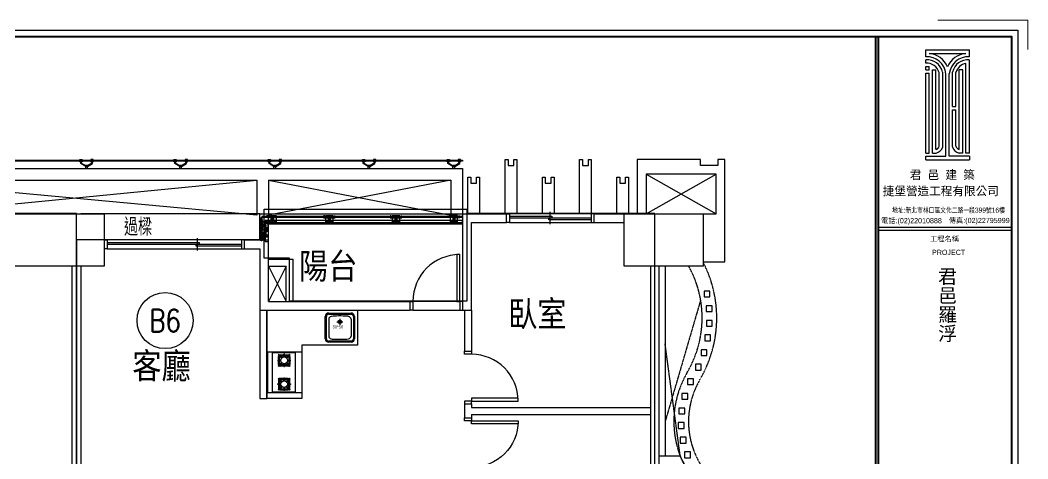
# Model space of a CAD drawing. Header units: millimetres. Extents: x 4964 to 9164, y 1049 to 3992.
# Drawn here: x 7440 to 9164, y 3242 to 3992 of the extents above; entities that cross this region are included whole.
import ezdxf
from ezdxf.enums import TextEntityAlignment as Align

# ---------------------------------------------------------------- set-up
doc = ezdxf.new("R2010")
doc.units = ezdxf.units.MM
doc.linetypes.add('HIDDEN2', pattern=[0.1875, 0.125, -0.0625])
for name, color, linetype in [('108.06.04', 1, 'Continuous'), ('4', 4, 'Continuous'), ('COL', 1, 'Continuous'), ('DIM', 6, 'Continuous'), ('FURN', 4, 'Continuous'), ('OPEN', 4, 'Continuous'), ('SYM', 3, 'Continuous'), ('TEXT-空間', 3, 'Continuous'), ('WALL', 2, 'Continuous'), ('WALL2', 10, 'Continuous'), ('加打', 9, 'Continuous'), ('投影線', 4, 'Continuous')]:
    doc.layers.add(name, color=color, linetype=linetype)
for name, color, linetype, lineweight in [('A01', 1, 'Continuous', 40), ('A03', 3, 'Continuous', 25), ('A04', 4, 'Continuous', 20), ('A07', 9, 'Continuous', 13), ('A09', 161, 'Continuous', 5)]:
    doc.layers.add(name, color=color, linetype=linetype, lineweight=lineweight)
doc.layers.add('AREA', color=3, linetype='Continuous', plot=False)
doc.layers.get('DIM').off()
doc.styles.add('AEH', font='romans.shx', dxfattribs={"bigfont": 'chineset.shx'})
doc.styles.add('C1', font='simplex', dxfattribs={"bigfont": 'CHINESET'})
doc.styles.add('CHINA', font='simplex', dxfattribs={"bigfont": 'chineset.shx'})
doc.styles.get("Standard").update_dxf_attribs({"font": 'arial.ttf'})
doc.styles.add('型式3', font='@PMingLiU.ttf')
doc.styles.add('型式4', font='PMingLiU.ttf')

# ---------------------------------------------------------------- blocks, each defined once
blk = doc.blocks.new('A$C7D185E68')
at = {"layer": '4'}
for p, q in [((2353.5, 1684.5), (2353.5, 1691.4)), ((2353.5, 1691.4), (2397.1, 1691.4)), ((2357, 1687.9), (2393.6, 1687.9)), ((2397.1, 1684.5), (2397.1, 1691.4)), ((2353.5, 1678.1), (2353.5, 1681.6)), ((2353.5, 1671.4), (2353.5, 1674.9)), ((2353.5, 1674.9), (2357, 1674.9)), ((2357, 1671.4), (2357, 1674.9)), ((2393.6, 1588.2), (2393.6, 1677.9)), ((2397.1, 1588.2), (2397.1, 1681.6)), ((2353.5, 1671.4), (2357, 1671.4)), ((2353.5, 1588.2), (2353.5, 1668.2)), ((2353.5, 1668.2), (2357, 1668.2)), ((2357, 1588.2), (2357, 1668.2)), ((2360.2, 1588.2), (2360.2, 1671.4)), ((2360.2, 1671.4), (2363.7, 1671.4)), ((2363.7, 1591.8), (2363.7, 1671.4)), ((2366.9, 1595), (2366.9, 1668.8)), ((2370.4, 1594.5), (2370.4, 1669.2)), ((2373.5, 1585), (2373.5, 1667.5)), ((2377, 1585), (2377, 1667.5)), ((2380.2, 1634.8), (2380.2, 1669.2)), ((2383.7, 1634.8), (2383.7, 1668.8)), ((2386.9, 1591.8), (2386.9, 1671.4)), ((2390.4, 1671.4), (2386.9, 1671.4)), ((2390.4, 1588.2), (2390.4, 1671.4)), ((2380.2, 1634.8), (2383.7, 1634.8)), ((2380.2, 1594.5), (2380.2, 1631.6)), ((2380.2, 1631.6), (2383.7, 1631.6)), ((2383.7, 1595), (2383.7, 1631.6)), ((2353.5, 1588.2), (2357, 1588.2)), ((2353.5, 1581.5), (2353.5, 1585)), ((2353.5, 1585), (2373.5, 1585)), ((2360.2, 1588.2), (2363.7, 1588.2)), ((2397.1, 1585), (2377, 1585)), ((2390.4, 1588.2), (2386.9, 1588.2)), ((2397.1, 1588.2), (2393.6, 1588.2)), ((2397.1, 1585), (2397.1, 1581.5)), ((2353.5, 1581.5), (2397.1, 1581.5))]:
    blk.add_line(p, q, dxfattribs=at)
for centre, radius, start, end in [((2354.7, 1665.6), 18.9, 5.6565, 93.7342), ((2354.7, 1665.6), 22.4, 23.3952, 84.1887), ((2395.8, 1665.6), 22.4, 95.8113, 156.6048), ((2395.8, 1665.6), 18.9, 86.2658, 174.3435), ((2354.7, 1665.6), 16, 12.9853, 94.402), ((2354.7, 1665.6), 12.5, 14.6945, 95.6339), ((2395.8, 1665.6), 16, 85.598, 167.0147), ((2395.8, 1665.6), 12.5, 100.4209, 165.3055), ((2362, 1596.6), 5.15, 289.4687, 341.9493), ((2362, 1596.6), 8.64, 281.448, 346.0939), ((2388.6, 1596.6), 8.64, 193.9061, 258.552), ((2388.6, 1596.6), 5.15, 198.0507, 250.5313)]:
    blk.add_arc(centre, radius, start, end, dxfattribs=at)
at = {"layer": 'A01'}
for p, q in [((2303, 1704.9), (2303, 16.2)), ((2306, 1704.9), (2306, 16.2))]:
    blk.add_line(p, q, dxfattribs=at)
blk.add_lwpolyline([(16.2, 1704.9), (2439.4, 1704.9), (2439.4, 16.2), (16.2, 16.2)], close=True, dxfattribs=at)
at = {"layer": 'A03'}
for p, q in [((2306, 1514), (2439.5, 1514)), ((2306, 1511), (2439.5, 1511))]:
    blk.add_line(p, q, dxfattribs=at)
blk.add_lwpolyline([(10.1, 1711.1), (2445.5, 1711.1), (2445.5, 10.1), (10.1, 10.1)], close=True, dxfattribs=at)
at = {"layer": 'A09'}
for q in [(2365.4, 1721.2), (2455.6, 1691.9)]:
    blk.add_line((2455.6, 1721.2), q, dxfattribs=at)
at = {"layer": 'A03', "style": '型式3'}
blk.add_text('君邑羅浮', height=13.94, rotation=270, dxfattribs=at).set_placement((2368.1, 1474.4))
at = {"layer": 'A04', "style": '型式4'}
for s, height, p in [('君  邑  建  築', 8.52, (2337.5, 1562.1)), ('捷堡營造工程有限公司', 8.52, (2310.4, 1545.9)), ('電話:(02)22010888', 5.167, (2308.7, 1518)), ('傳真:(02)22795999', 5.167, (2376.5, 1518.2)), ('工程名稱', 5.17, (2357.8, 1499.8)), ('PROJECT', 5.17, (2359.7, 1486.3))]:
    blk.add_text(s, height=height, dxfattribs=at).set_placement(p)
at = {"layer": 'A04', "style": '型式4', "width": 0.8}
blk.add_text('地址:新北市林口區文化二路一段399號16樓', height=5.167, dxfattribs=at).set_placement((2319.8, 1528.5))
blk = doc.blocks.new('$PDS001515O06Y00DW0000DW10')
at = {"color": 0, "linetype": 'Continuous'}
for p, q in [((40, 87.5), (35, 87.5)), ((35, 87.5), (35, 7.5)), ((40, 7.5), (40, 87.5)), ((-45, 7.5), (-40, 7.5)), ((-40, 7.5), (-40, -7.5)), ((40, 7.5), (-40, 7.5)), ((35, 7.5), (40, 7.5)), ((45, 7.5), (40, 7.5)), ((40, 7.5), (40, -7.5)), ((-40, -7.5), (-45, -7.5)), ((-40, -7.5), (40, -7.5)), ((40, -7.5), (45, -7.5))]:
    blk.add_line(p, q, dxfattribs=at)
blk.add_arc((40, 7.5), 80, 90, 180, dxfattribs=at)
blk = doc.blocks.new('A$C7C18738F')
at = {"layer": 'FURN'}
for p, q in [((0, 6), (0, 44)), ((2, 6), (2, 44)), ((6, 50), (44, 50)), ((6, 48), (44, 48)), ((6, 39.4), (6, 10.6)), ((20, 35), (30, 35)), ((25, 40), (25, 30)), ((44, 39.4), (44, 10.6)), ((48, 44), (48, 6)), ((50, 44), (50, 6)), ((44, 2), (6, 2)), ((44, 0), (6, 0))]:
    blk.add_line(p, q, dxfattribs=at)
for radius in [3, 2]:
    blk.add_circle((25, 35), radius, dxfattribs=at)
for centre, radius, start, end in [((6, 44), 6, 90, 180), ((6, 44), 4, 90, 180), ((11, 39.4), 5, 98.9397, 180), ((39, 39.4), 5, 0, 81.0664), ((44, 44), 6, 0, 90), ((44, 44), 4, 0, 90), ((6, 6), 6, 180, 270), ((6, 6), 4, 180, 270), ((11, 10.6), 5, 180, 261.0642), ((39, 10.6), 5, 278.9355, 0), ((44, 6), 6, 270, 0), ((44, 6), 4, 270, 0)]:
    blk.add_arc(centre, radius, start, end, dxfattribs=at)
for points, knots in [([(39.8, 44.3), (39.3, 44.4), (38.7, 44.4), (33, 44.9), (27.7, 45.1), (18.3, 44.9), (14.2, 44.7), (10.2, 44.3)], [4.4702396, 4.4702396, 4.4702396, 4.4702396, 4.4963991, 4.4963991, 4.7541007, 4.7541007, 4.9545487, 4.9545487, 4.9545487, 4.9545487]), ([(10.2, 5.7), (11.1, 5.6), (12.1, 5.5), (17.6, 5.1), (22.2, 5), (31.2, 5.1), (35.6, 5.3), (39.8, 5.7)], [1.3285744, 1.3285744, 1.3285744, 1.3285744, 1.3749132, 1.3749132, 1.6016432, 1.6016432, 1.8129453, 1.8129453, 1.8129453, 1.8129453])]:
    blk.add_open_spline(points, degree=3, knots=knots, dxfattribs=at)
blk.add_text('50*50', height=5, dxfattribs=at).set_placement((12.5, 23.8))
blk = doc.blocks.new('A$C27D414F7')
at = {"layer": 'FURN'}
for p, q in [((0, 60), (70.2, 60)), ((0, 58.1), (70.2, 58.1)), ((1.2, 50.6), (69, 50.6)), ((1.2, 11.4), (1.2, 50.6)), ((4.5, 39.7), (5.4, 40.7)), ((9.9, 34.6), (4.5, 39.7)), ((5, 37.2), (5, 23.6)), ((10.6, 35.3), (5.4, 40.7)), ((6.8, 37.3), (6.8, 23.6)), ((21.5, 38.3), (7.8, 38.3)), ((21.6, 40.2), (7.9, 40.2)), ((9.9, 34.6), (10.6, 35.3)), ((14.1, 41.1), (15.4, 41.1)), ((14.3, 36.8), (14.1, 41.1)), ((14.3, 36.8), (15.3, 36.8)), ((15.3, 36.8), (15.4, 41.1)), ((18.9, 35.3), (24.1, 40.7)), ((18.9, 35.3), (19.6, 34.6)), ((19.6, 34.6), (25, 39.7)), ((22.5, 23.6), (22.5, 37.3)), ((24.1, 40.7), (25, 39.7)), ((24.5, 23.6), (24.5, 37.2)), ((46.2, 40.7), (45.2, 39.7)), ((50.6, 34.6), (45.2, 39.7)), ((45.7, 23.6), (45.7, 37.2)), ((51.3, 35.3), (46.2, 40.7)), ((47.7, 23.6), (47.7, 37.3)), ((48.6, 40.2), (62.3, 40.2)), ((48.7, 38.3), (62.4, 38.3)), ((51.3, 35.3), (50.6, 34.6)), ((55, 36.8), (54.8, 41.1)), ((56.1, 41.1), (54.8, 41.1)), ((56, 36.8), (55, 36.8)), ((56, 36.8), (56.1, 41.1)), ((59.6, 35.3), (64.8, 40.7)), ((60.3, 34.6), (59.6, 35.3)), ((60.3, 34.6), (65.7, 39.7)), ((63.4, 37.3), (63.4, 23.6)), ((65.7, 39.7), (64.8, 40.7)), ((65.2, 37.2), (65.2, 23.6)), ((69, 50.6), (69, 11.4)), ((8.4, 30.9), (4.1, 31.1)), ((4.1, 29.7), (4.1, 31.1)), ((8.4, 29.9), (4.1, 29.7)), ((9.9, 26.3), (4.5, 21.1)), ((5.4, 20.1), (4.5, 21.1)), ((10.6, 25.5), (5.4, 20.1)), ((7.8, 22.6), (21.5, 22.6)), ((7.9, 20.7), (21.6, 20.7)), ((8.4, 29.9), (8.4, 30.9)), ((10.6, 25.5), (9.9, 26.3)), ((14.3, 24), (14.1, 19.8)), ((15.4, 19.8), (14.1, 19.8)), ((15.3, 24), (14.3, 24)), ((15.3, 24), (15.4, 19.8)), ((19.6, 26.3), (18.9, 25.5)), ((18.9, 25.5), (24.1, 20.1)), ((19.6, 26.3), (25, 21.1)), ((21.1, 30.9), (25.4, 31.1)), ((21.1, 30.9), (21.1, 29.9)), ((21.1, 29.9), (25.4, 29.7)), ((25, 21.1), (24.1, 20.1)), ((25.4, 31.1), (25.4, 29.7)), ((49.1, 30.9), (44.8, 31.1)), ((44.8, 31.1), (44.8, 29.7)), ((49.1, 29.9), (44.8, 29.7)), ((50.6, 26.3), (45.2, 21.1)), ((45.2, 21.1), (46.2, 20.1)), ((51.3, 25.5), (46.2, 20.1)), ((62.3, 20.7), (48.6, 20.7)), ((62.4, 22.6), (48.7, 22.6)), ((49.1, 30.9), (49.1, 29.9)), ((50.6, 26.3), (51.3, 25.5)), ((55, 24), (54.8, 19.8)), ((54.8, 19.8), (56.1, 19.8)), ((55, 24), (56, 24)), ((56, 24), (56.1, 19.8)), ((59.6, 25.5), (60.3, 26.3)), ((59.6, 25.5), (64.8, 20.1)), ((60.3, 26.3), (65.7, 21.1)), ((61.8, 30.9), (66.1, 31.1)), ((61.8, 29.9), (61.8, 30.9)), ((61.8, 29.9), (66.1, 29.7)), ((64.8, 20.1), (65.7, 21.1)), ((66.1, 29.7), (66.1, 31.1)), ((69, 11.4), (1.2, 11.4))]:
    blk.add_line(p, q, dxfattribs=at)
blk.add_lwpolyline([(70.2, 60), (70.2, 0), (0, 0), (0, 60)], dxfattribs=at)
for centre in [(14.8, 30.4), (55.5, 30.4)]:
    blk.add_circle(centre, 5.83, dxfattribs=at)
for centre, radius, start, end in [((7.9, 37.2), 2.92, 90, 179.9996), ((7.8, 37.3), 0.975, 90, 180), ((21.5, 37.3), 0.975, 0, 90), ((21.6, 37.2), 2.92, 359.9989, 90), ((48.6, 37.2), 2.92, 90.0007, 180.0004), ((48.7, 37.3), 0.975, 90, 180), ((62.3, 37.2), 2.92, 0.0007, 90.0004), ((62.4, 37.3), 0.975, 0, 90), ((7.9, 23.6), 2.92, 179.9996, 269.9993), ((7.8, 23.6), 0.975, 180, 270), ((21.5, 23.6), 0.975, 270, 0), ((21.6, 23.6), 2.92, 269.9993, 359.9989), ((48.6, 23.6), 2.92, 180.0011, 270.0007), ((48.6, 23.6), 2.92, 180.0007, 270.0004), ((48.7, 23.6), 0.975, 180, 270), ((62.3, 23.6), 2.92, 269.9996, 359.9993), ((62.4, 23.6), 0.975, 270, 0)]:
    blk.add_arc(centre, radius, start, end, dxfattribs=at)
blk = doc.blocks.new('$PDS00100XC06Y00DW0000DW10')
at = {"color": 0, "linetype": 'Continuous'}
for p, q in [((40, 86), (35, 86)), ((35, 86), (35, 6)), ((40, 6), (40, 86)), ((-45, 6), (-40, 6)), ((-40, 6), (-40, -6)), ((35, 6), (40, 6)), ((45, 6), (40, 6)), ((40, 6), (40, -6)), ((-40, -6), (-45, -6)), ((40, -6), (45, -6))]:
    blk.add_line(p, q, dxfattribs=at)
blk.add_arc((40, 6), 80, 90, 180, dxfattribs=at)
blk = doc.blocks.new('_LCNO001')
blk.add_circle((0, 0), 0.5)
at = {"style": 'C1', "width": 0.7}
blk.add_attdef('NO', text='', height=0.4, dxfattribs=at).set_placement((0, 0), align=Align.MIDDLE)
blk = doc.blocks.new('$PWS002115O0BKO0DW00008C2')
at = {"color": 0, "linetype": 'Continuous'}
for p, q in [((-75, 7.5), (-70, 7.5)), ((-70, 7.5), (-70, -7.5)), ((-70, 3), (2.5, 3)), ((70, 0), (-70, 0)), ((-2.5, -3), (-2.5, 0)), ((2.5, 3), (2.5, 0)), ((75, 7.5), (70, 7.5)), ((70, 7.5), (70, -7.5)), ((-70, -7.5), (-75, -7.5)), ((70, -3), (-2.5, -3)), ((70, -7.5), (75, -7.5))]:
    blk.add_line(p, q, dxfattribs=at)
at = {"color": 8, "linetype": 'Continuous'}
for p, q in [((70, 7.5), (-70, 7.5)), ((0, -10.5), (0, 10.5)), ((-70, -7.5), (70, -7.5))]:
    blk.add_line(p, q, dxfattribs=at)
blk = doc.blocks.new('$PWS002115O0IIO0DW00008C2')
at = {"color": 0, "linetype": 'Continuous'}
for p, q in [((-120, 7.5), (-115, 7.5)), ((-115, 7.5), (-115, -7.5)), ((115, 7.5), (-115, 7.5)), ((-115, 3), (42.5, 3)), ((115, 0), (-115, 0)), ((37.5, -3), (37.5, 0)), ((40, -10.5), (40, 10.5)), ((42.5, 3), (42.5, 0)), ((120, 7.5), (115, 7.5)), ((115, 7.5), (115, -7.5)), ((-115, -7.5), (-120, -7.5)), ((-115, -7.5), (115, -7.5)), ((115, -3), (37.5, -3)), ((115, -7.5), (120, -7.5))]:
    blk.add_line(p, q, dxfattribs=at)
blk = doc.blocks.new('A$C3F877927')
at = {"layer": '加打'}
for p, q in [((10, 14.9), (10, 12)), ((10, 14.9), (13, 14.9)), ((10, 12), (13, 12)), ((10.2, 10), (12.8, 10)), ((13, 14.9), (13, 12))]:
    blk.add_line(p, q, dxfattribs=at)
for points in [[(10, 12), (1.5, 6.8), (1.5, 3.6), (0, 3.6), (0, 2.6), (1.5, 2.6), (1.5, 1), (0, 1), (0, 0)], [(0, 0), (4, 0), (4, 1), (2.5, 1), (2.5, 2.6), (4, 2.6), (4, 3.6), (2.5, 3.6), (2.5, 6.2), (10, 9.9), (10.2, 10)], [(23, 0), (19, 0), (19, 1), (20.5, 1), (20.5, 2.6), (19, 2.6), (19, 3.6), (20.5, 3.6), (20.5, 6.2), (13, 9.9), (12.8, 10)], [(13, 12), (21.5, 6.8), (21.5, 3.6), (23, 3.6), (23, 2.6), (21.5, 2.6), (21.5, 1), (23, 1), (23, 0)]]:
    blk.add_lwpolyline(points, dxfattribs=at)
for points in [[(4, 2.6), (4, 3.6), (0, 3.6), (0, 2.6)], [(4, 0), (4, 1), (0, 1), (0, 0)], [(19, 2.6), (19, 3.6), (23, 3.6), (23, 2.6)], [(19, 0), (19, 1), (23, 1), (23, 0)]]:
    blk.add_lwpolyline(points, close=True, dxfattribs=at)
blk = doc.blocks.new('A$C2d9fa457')
blk.add_line((5.5, 3.5), (7.5, 3.5))
for points in [[(0, 0), (13, 0), (13, 13), (0, 13)], [(1, 11), (1.5, 11.9), (2.5, 11.9), (3, 11), (2.5, 10.1), (1.5, 10.1)], [(1, 11), (1.5, 10.1), (2.5, 10.1), (3, 11), (2.5, 11.9), (1.5, 11.9)], [(1, 2), (1.5, 1.1), (2.5, 1.1), (3, 2), (2.5, 2.9), (1.5, 2.9)], [(4.5, 9.5), (16.5, 9.5), (16.5, 10.5), (4.5, 10.5)], [(5.5, 3.5), (5.5, 9.5), (4.5, 9.5), (4.5, 3.5)], [(7.5, 3.5), (7.5, 9.5), (5.5, 9.5), (5.5, 3.5)], [(5.5, 9.5), (7.5, 9.5), (7.5, 3.5), (5.5, 3.5)], [(8.5, 3.5), (8.5, 9.5), (7.5, 9.5), (7.5, 3.5)], [(12, 11), (11.5, 11.9), (10.5, 11.9), (10, 11), (10.5, 10.1), (11.5, 10.1)], [(10, 11), (10.5, 10.1), (11.5, 10.1), (12, 11), (11.5, 11.9), (10.5, 11.9)], [(12, 2), (11.5, 1.1), (10.5, 1.1), (10, 2), (10.5, 2.9), (11.5, 2.9)], [(10, 2), (10.5, 1.1), (11.5, 1.1), (12, 2), (11.5, 2.9), (10.5, 2.9)], [(16.5, 12.5), (16.5, 11.5), (14.5, 11.5), (14.5, 12.5)], [(15.9, 11.5), (15.9, 10.5), (15.1, 10.5), (15.1, 11.5)]]:
    blk.add_lwpolyline(points, close=True)
for centre, radius in [((2, 11), 1.4), ((2, 11), 1.4), ((2, 2), 1.4), ((2, 11), 1), ((2, 11), 1), ((2, 2), 1), ((11, 11), 1.4), ((11, 11), 1.4), ((11, 2), 1.4), ((11, 2), 1.4), ((11, 11), 1), ((11, 11), 1), ((11, 2), 1), ((11, 2), 1)]:
    blk.add_circle(centre, radius)
blk = doc.blocks.new('A$Cabf9c74c')
blk.add_line((9, 3.5), (11, 3.5))
for points in [[(0, 12.5), (0, 11.5), (2, 11.5), (2, 12.5)], [(0, 9.5), (20, 9.5), (20, 10.5), (0, 10.5)], [(0.6, 11.5), (0.6, 10.5), (1.4, 10.5), (1.4, 11.5)], [(3.5, 0), (16.5, 0), (16.5, 13), (3.5, 13)], [(4.5, 11), (5, 11.9), (6, 11.9), (6.5, 11), (6, 10.1), (5, 10.1)], [(4.5, 11), (5, 10.1), (6, 10.1), (6.5, 11), (6, 11.9), (5, 11.9)], [(4.5, 2), (5, 1.1), (6, 1.1), (6.5, 2), (6, 2.9), (5, 2.9)], [(9, 3.5), (9, 9.5), (8, 9.5), (8, 3.5)], [(11, 3.5), (11, 9.5), (9, 9.5), (9, 3.5)], [(9, 9.5), (11, 9.5), (11, 3.5), (9, 3.5)], [(12, 3.5), (12, 9.5), (11, 9.5), (11, 3.5)], [(15.5, 11), (15, 11.9), (14, 11.9), (13.5, 11), (14, 10.1), (15, 10.1)], [(13.5, 11), (14, 10.1), (15, 10.1), (15.5, 11), (15, 11.9), (14, 11.9)], [(15.5, 2), (15, 1.1), (14, 1.1), (13.5, 2), (14, 2.9), (15, 2.9)], [(13.5, 2), (14, 1.1), (15, 1.1), (15.5, 2), (15, 2.9), (14, 2.9)], [(20, 12.5), (20, 11.5), (18, 11.5), (18, 12.5)], [(19.4, 11.5), (19.4, 10.5), (18.6, 10.5), (18.6, 11.5)]]:
    blk.add_lwpolyline(points, close=True)
for centre, radius in [((5.5, 11), 1.4), ((5.5, 11), 1.4), ((5.5, 2), 1.4), ((5.5, 11), 1), ((5.5, 11), 1), ((5.5, 2), 1), ((14.5, 11), 1.4), ((14.5, 11), 1.4), ((14.5, 2), 1.4), ((14.5, 2), 1.4), ((14.5, 11), 1), ((14.5, 11), 1), ((14.5, 2), 1), ((14.5, 2), 1)]:
    blk.add_circle(centre, radius)
blk = doc.blocks.new('A$Cb0fc3f26')
at = {"layer": 'A07', "lineweight": -3}
blk.add_lwpolyline([(-332, -125), (-332, -95), (0, -95), (0, -89), (-338, -89), (-338, -125), (-332, -125)], dxfattribs=at)
at = {"layer": 'WALL', "lineweight": -3}
blk.add_lwpolyline([(0, -82.5), (0, -82.5), (0, -82.3), (0, -82.3)], close=True, dxfattribs=at)
at = {"layer": '加打'}
for p, q in [((-967.5, -80), (-352, -20)), ((-352, -80), (-967.5, -23)), ((-332, -20), (-332, -80)), ((-332, -20), (-20, -80)), ((-20, -20), (-332, -80))]:
    blk.add_line(p, q, dxfattribs=at)
for points in [[(0, 12.3), (-1772, 12.3), (-1772, 13.9), (0, 13.9)], [(-344.5, -84.3), (-343.5, -84.3), (-343.5, -124), (-344.5, -124)], [(0, -82.3), (-343.5, -82.3), (-343.5, -83.3), (0, -83.3)]]:
    blk.add_lwpolyline(points, close=True, dxfattribs=at)
for points in [[(-1772, -77.6), (-1772, 0), (0, 0), (0, -80.6)], [(-967.5, -20), (-352, -20), (-352, -80)], [(-332, -20), (-20, -20), (-20, -80)]]:
    blk.add_lwpolyline(points, dxfattribs=at)
at = {"xscale": -1}
blk.add_blockref('A$C2d9fa457', (-319, -93.8), dxfattribs=at)
for name, p in [('A$Cabf9c74c', (-238, -94)), ('A$Cabf9c74c', (-124, -94)), ('A$C2d9fa457', (-21.5, -93.8))]:
    blk.add_blockref(name, p)
at = {"rotation": 90}
blk.add_blockref('A$C2d9fa457', (-333, -104.5), dxfattribs=at)
at = {"xscale": -1, "rotation": 90}
blk.add_blockref('A$C2d9fa457', (-333, -104.5), dxfattribs=at)
at = {"layer": '加打', "rotation": 180}
for p in [(-632.1, 14.9), (-471, 14.9), (-309.8, 14.9), (-148.6, 14.9), (-3.5, 14.9)]:
    blk.add_blockref('A$C3F877927', p, dxfattribs=at)

msp = doc.modelspace()

# ---------------------------------------------------------------- linework, layer by layer
at = {"layer": 'AREA'}
for points in [[(7535.9, 3661.6), (7214.4, 3661.6), (7214.4, 3631.6), (6925.9, 3631.6), (6925.9, 3235.6), (6755.9, 3235.6), (6755.9, 2845.6), (7325.9, 2845.6), (7325.9, 2943.1), (7535.9, 2943.1)], [(7535.9, 3616.6), (7535.9, 2943.1), (7710.9, 2943.1), (7710.9, 3011.6), (8525.9, 3011.6), (8525.9, 3661.6), (8204.4, 3661.6), (8204.4, 3511.6), (7900.9, 3511.6), (7900.9, 3585.1), (7857.4, 3585.1), (7857.4, 3616.6)], [(8204.4, 3511.6), (7900.9, 3511.6), (7900.9, 3585.1), (7857.4, 3585.1), (7857.4, 3624.1), (7857.4, 3669.1), (8204.4, 3669.1)]]:
    msp.add_lwpolyline(points, close=True, dxfattribs=at)
at = {"layer": 'COL'}
for points in [[(7408.4, 3661.2), (7583.4, 3661.2), (7583.4, 3571.2), (7408.4, 3571.2)], [(8608.4, 3571.2), (8473.4, 3571.2), (8473.4, 3661.2), (8608.4, 3661.2)]]:
    msp.add_lwpolyline(points, close=True, dxfattribs=at)
at = {"layer": 'FURN'}
msp.add_lwpolyline([(8016.9, 3436.2), (7921.9, 3436.2), (7921.9, 3344.7), (7861.9, 3344.7), (7861.9, 3496.2), (8016.9, 3496.2)], close=True, dxfattribs=at)
at = {"layer": 'WALL'}
for p, q in [((8196.9, 3661.2), (8196.9, 3496.2)), ((8196.9, 3661.2), (8271.9, 3661.2)), ((8271.9, 3646.2), (8271.9, 3661.2)), ((8421.9, 3661.2), (8473.4, 3661.2)), ((8421.9, 3646.2), (8421.9, 3661.2)), ((8211.9, 3496.2), (8211.9, 3646.2)), ((8211.9, 3646.2), (8271.9, 3646.2)), ((8421.9, 3646.2), (8473.4, 3646.2)), ((7823.4, 3616.2), (7864.9, 3616.2)), ((7823.4, 3601.2), (7823.4, 3616.2)), ((7864.9, 3511.2), (7864.9, 3616.2)), ((7823.4, 3601.2), (7849.9, 3601.2)), ((7849.9, 3601.2), (7849.9, 3496.2)), ((7528.4, 2942.7), (7528.4, 3571.2)), ((7543.4, 3571.2), (7543.4, 2942.7)), ((8518.4, 3571.2), (8518.4, 3171.2)), ((8533.4, 3171.2), (8533.4, 3571.2)), ((7864.9, 3511.2), (8106.9, 3511.2)), ((8106.9, 3496.2), (8106.9, 3511.2)), ((7849.9, 3496.2), (8106.9, 3496.2)), ((8196.9, 3496.2), (8211.9, 3496.2))]:
    msp.add_line(p, q, dxfattribs=at)
at = {"layer": 'WALL2'}
for p, q in [((7864.9, 3583.2), (7906.9, 3583.2)), ((7864.9, 3571.2), (7894.9, 3571.2)), ((7894.9, 3511.2), (7894.9, 3571.2)), ((7906.9, 3511.2), (7906.9, 3583.2)), ((7849.9, 3496.2), (7849.9, 3344.7)), ((7861.9, 3496.2), (7861.9, 3344.7)), ((8199.9, 3496.2), (8199.9, 3425.7)), ((8211.9, 3496.2), (8211.9, 3425.7)), ((8199.9, 3425.7), (8211.9, 3425.7)), ((7849.9, 3344.7), (7861.9, 3344.7)), ((8199.9, 3335.7), (8199.9, 3311.7)), ((8199.9, 3335.7), (8211.9, 3335.7)), ((8211.9, 3335.7), (8211.9, 3329.7)), ((8211.9, 3329.7), (8518.4, 3329.7)), ((8199.9, 3311.7), (8211.9, 3311.7)), ((8211.9, 3317.7), (8211.9, 3311.7)), ((8211.9, 3317.7), (8518.4, 3317.7))]:
    msp.add_line(p, q, dxfattribs=at)
at = {"layer": '加打'}
for p, q in [((8510.9, 3728.7), (8630.9, 3661.2)), ((8510.9, 3661.2), (8630.9, 3728.7))]:
    msp.add_line(p, q, dxfattribs=at)
at = {"layer": '加打', "linetype": 'HIDDEN2'}
for p, q in [((8604.3, 3513.7), (8543.4, 3305)), ((8569.4, 3246.2), (8543.4, 3439.3))]:
    msp.add_line(p, q, dxfattribs=at)
at = {"layer": '加打'}
for points in [[(8196.9, 3751.1), (6424.9, 3751.1), (6424.9, 3752.7), (8196.9, 3752.7)], [(8269.7, 3661.2), (8269.7, 3753.7), (8274.7, 3753.7), (8274.7, 3743.7), (8284.7, 3743.7), (8284.7, 3753.7), (8289.7, 3753.7), (8289.7, 3661.2)], [(8397.2, 3661.2), (8397.2, 3753.7), (8402.2, 3753.7), (8402.2, 3743.7), (8412.2, 3743.7), (8412.2, 3753.7), (8417.2, 3753.7), (8417.2, 3661.2)], [(8205.9, 3661.2), (8205.9, 3723.7), (8210.9, 3723.7), (8210.9, 3713.7), (8220.9, 3713.7), (8220.9, 3723.7), (8225.9, 3723.7), (8225.9, 3661.2)], [(8333.4, 3661.2), (8333.4, 3723.7), (8338.4, 3723.7), (8338.4, 3713.7), (8348.4, 3713.7), (8348.4, 3723.7), (8353.4, 3723.7), (8353.4, 3661.2)], [(8460.9, 3661.2), (8460.9, 3723.7), (8465.9, 3723.7), (8465.9, 3713.7), (8475.9, 3713.7), (8475.9, 3723.7), (8480.9, 3723.7), (8480.9, 3661.2)], [(8620.1, 3518.7), (8620.1, 3528.7), (8610.1, 3528.7), (8610.1, 3518.7)], [(8623.8, 3493.7), (8623.8, 3503.7), (8613.8, 3503.7), (8613.8, 3493.7)], [(8624.2, 3468.7), (8624.2, 3478.7), (8614.2, 3478.7), (8614.2, 3468.7)], [(8621.4, 3443.7), (8621.4, 3453.7), (8611.4, 3453.7), (8611.4, 3443.7)], [(8615.1, 3418.3), (8615.1, 3428.3), (8605.1, 3428.3), (8605.1, 3418.3)], [(8605.4, 3393.7), (8605.4, 3403.7), (8595.4, 3403.7), (8595.4, 3393.7)], [(8592, 3368.7), (8592, 3378.7), (8582, 3378.7), (8582, 3368.7)], [(8582.2, 3343.7), (8582.2, 3353.7), (8572.2, 3353.7), (8572.2, 3343.7)], [(8577.1, 3318.7), (8577.1, 3328.7), (8567.1, 3328.7), (8567.1, 3318.7)], [(8576.1, 3293.7), (8576.1, 3303.7), (8566.1, 3303.7), (8566.1, 3293.7)], [(8579.3, 3268.7), (8579.3, 3278.7), (8569.3, 3278.7), (8569.3, 3268.7)], [(8586.8, 3243.7), (8586.8, 3253.7), (8576.8, 3253.7), (8576.8, 3243.7)]]:
    msp.add_lwpolyline(points, close=True, dxfattribs=at)
for points in [[(8608.4, 3578.7), (8645.9, 3578.7), (8645.9, 3753.7), (8633.9, 3753.7), (8633.9, 3743.7), (8603.9, 3743.7), (8603.9, 3753.7), (8495.9, 3753.7), (8495.9, 3661.2)], [(6424.9, 3661.2), (6424.9, 3738.8), (8196.9, 3738.8), (8196.9, 3661.2)], [(8608.4, 3661.2), (8630.9, 3661.2), (8630.9, 3728.7), (8510.9, 3728.7), (8510.9, 3661.2)]]:
    msp.add_lwpolyline(points, dxfattribs=at)
at = {"layer": '加打', "linetype": 'HIDDEN2'}
for points in [[(8543.4, 2736.6, -0.083542), (8570.9, 2785.1, 0.27713), (8589, 3209.4, -0.294217), (8581.2, 3389.5, 0.266771), (8584.1, 3571.2)], [(8563.4, 2717.1, -0.105865), (8591.1, 2770.2, 0.278888), (8610.2, 3222.7, -0.296708), (8602.8, 3376.8, 0.259892), (8608.4, 3578.7)]]:
    msp.add_lwpolyline(points, format="xyb", dxfattribs=at)
at = {"layer": '投影線'}
for p, q in [((7849.9, 3661.2), (7543.4, 3661.2)), ((7864.9, 3571.2), (7894.9, 3511.2)), ((7894.9, 3571.2), (7864.9, 3511.2)), ((8543.4, 3571.2), (8543.4, 3246.2))]:
    msp.add_line(p, q, dxfattribs=at)
for points in [[(7849.9, 3616.2), (7849.9, 3661.2), (8196.9, 3661.2)], [(7864.9, 3616.2), (7864.9, 3646.2), (8196.9, 3646.2)], [(8533.4, 2996.2), (8593.4, 2996.2), (8593.4, 3201), (8569.4, 3246.2), (8533.4, 3246.2)]]:
    msp.add_lwpolyline(points, dxfattribs=at)

# ---------------------------------------------------------------- block references
msp.add_blockref('A$Cb0fc3f26', (8196.9, 3738.8))
at = {"layer": '108.06.04'}
msp.add_blockref('A$C7C18738F', (7961.9, 3441.2), dxfattribs=at)
at = {"layer": '108.06.04', "rotation": 89.99999999999999}
msp.add_blockref('A$C27D414F7', (7921.9, 3354.7), dxfattribs=at)
at = {"layer": 'DIM', "xscale": 1.710374574880151, "yscale": 1.710374574880151, "zscale": 1.710374574880151}
msp.add_blockref('A$C7D185E68', (4964.3, 1048.5), dxfattribs=at)
at = {"layer": 'OPEN'}
for name, p in [('$PWS002115O0BKO0DW00008C2', (8346.9, 3653.7)), ('$PWS002115O0IIO0DW00008C2', (7703.4, 3608.7)), ('$PDS001515O06Y00DW0000DW10', (8151.9, 3503.7))]:
    msp.add_blockref(name, p, dxfattribs=at)
at = {"layer": 'OPEN', "rotation": 270}
msp.add_blockref('$PDS00100XC06Y00DW0000DW10', (8205.9, 3380.7), dxfattribs=at)
at = {"layer": 'OPEN', "xscale": -1, "rotation": 270}
msp.add_blockref('$PDS00100XC06Y00DW0000DW10', (8205.9, 3266.7), dxfattribs=at)
at = {"layer": 'SYM'}
ref = msp.add_blockref('_LCNO001', (7687.7, 3478.3), dxfattribs=dict(at, xscale=96, yscale=96, zscale=96, rotation=180))
ref.add_attrib('NO', 'B6', dxfattribs={"layer": '0', "height": 38.4, "style": 'CHINA', "width": 0.8}).set_placement((7687.7, 3478.3), align=Align.MIDDLE)
at = {"layer": '加打', "rotation": 180}
msp.add_blockref('A$C3F877927', (8193.4, 3753.7), dxfattribs=at)

# ---------------------------------------------------------------- texts
at = {"layer": 'TEXT-空間', "style": 'CHINA', "width": 0.8}
msp.add_text('過樑', height=30, dxfattribs=at).set_placement((7617.4, 3623.5))
msp.add_text('過樑', height=30, dxfattribs=at).set_placement((7617.4, 3623.5))
at = {"layer": 'TEXT-空間', "style": 'AEH'}
for s, p in [('陽台', (7916.9, 3544.9)), ('臥室', (8274.7, 3463.1)), ('客廳', (7631.6, 3374.1))]:
    msp.add_text(s, height=50, dxfattribs=at).set_placement(p)

doc.saveas('drawing.dxf')
